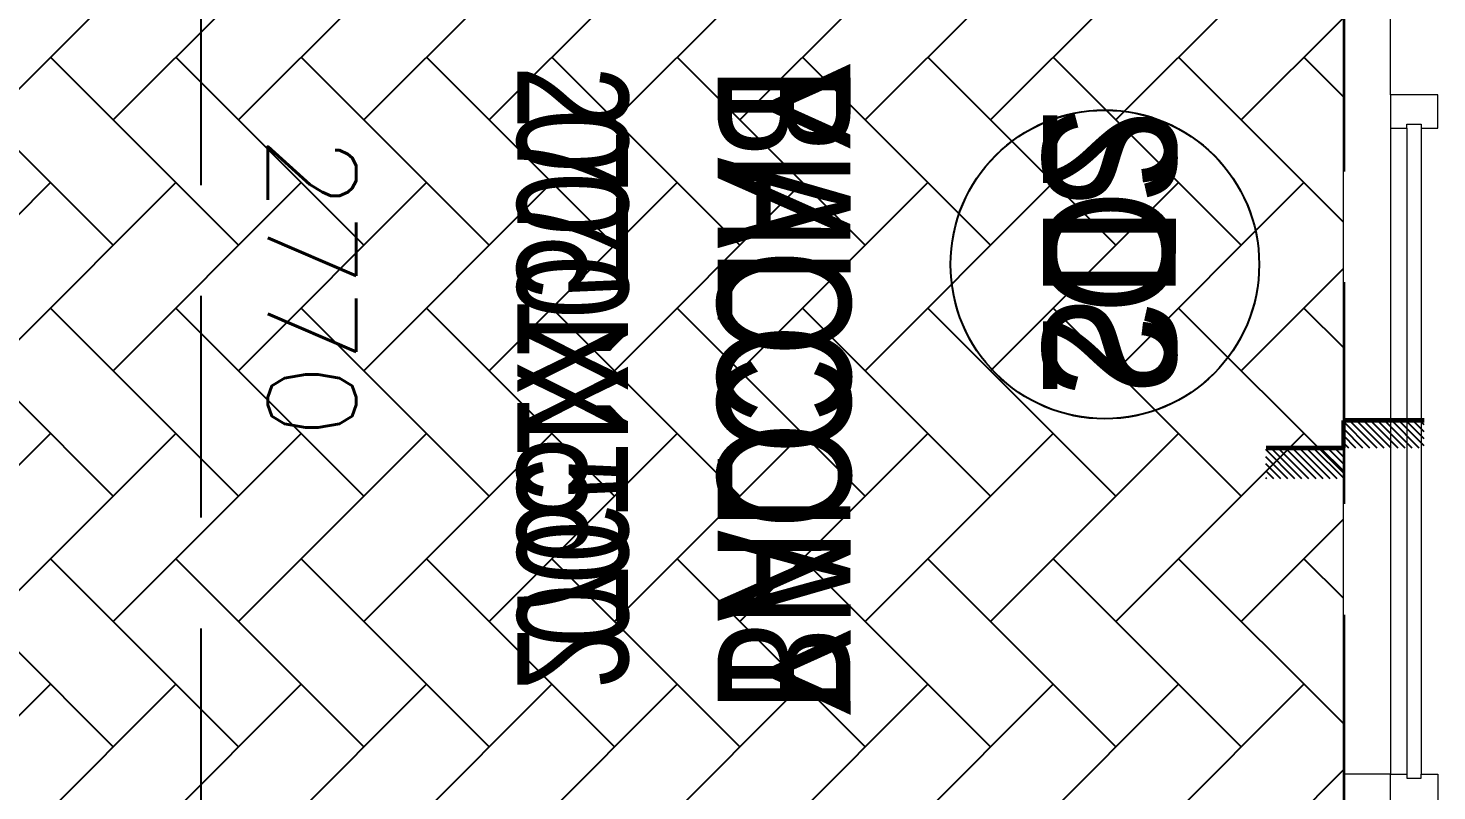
# Model space of a CAD drawing. Header units: millimetres. Extents: x -414464 to 1686, y -90036 to 108605.
# Drawn here: x -122285 to -120696, y -68073 to -67213 of the extents above; entities that cross this region are included whole.
import ezdxf
from ezdxf.enums import TextEntityAlignment as Align

# ---------------------------------------------------------------- set-up
doc = ezdxf.new("R2010")
doc.units = ezdxf.units.MM
doc.header["$LTSCALE"] = 1000
doc.header["$MEASUREMENT"] = 0
for name, pattern in [('$1$AUDIT_D_120904163729-0', [0]), ('$36$HIDDEN', [0.375, 0.25, -0.125]), ('2BHK-A - FRONT$1$AUDIT_D_120904163729-0', [0]), ('AUDIT_D_120904163729-0', [0]), ('T8(T9 IS SIMILAR) - DIMENSION & TEXTING$1$HIDDEN', [0.375, 0.25, -0.125]), ('T8(T9 IS SIMILAR)$1$$0$HIDDEN', [0.375, 0.25, -0.125])]:
    doc.linetypes.add(name, pattern=pattern)
doc.layers.get('0').update_dxf_attribs({"linetype": 'AUDIT_D_120904163729-0'})
for name, color, linetype in [('$0$A-HATCH -160', 251, '$1$AUDIT_D_120904163729-0'), ('$21$A-DIMENSIONS', 2, '$36$HIDDEN'), ('2BHK-A - FRONT$1$A-DECK SUNK 125', 8, 'Continuous'), ('2BHK-A - FRONT$1$A-HATCH -160', 251, '2BHK-A - FRONT$1$AUDIT_D_120904163729-0'), ('2BHK-A - FRONT$1$a-tile drop', 3, 'Continuous'), ('2BHK-A - FRONT$1$a-window-no', 125, 'Continuous'), ('2BHK-A - FRONT$1$APT PLANS-typ$0$TILEDROP', 3, 'Continuous'), ('a-rcc', 3, 'Continuous'), ('T8(T9 IS SIMILAR) - DIMENSION & TEXTING$1$A-DIMENSIONS', 2, 'T8(T9 IS SIMILAR) - DIMENSION & TEXTING$1$HIDDEN'), ('T8(T9 IS SIMILAR) - DIMENSION & TEXTING$1$a-window-no', 125, 'Continuous'), ('T8(T9 IS SIMILAR)$1$$6$a-beam 2', 50, 'Continuous'), ('T8(T9 IS SIMILAR)$1$S-BEAM', 20, 'T8(T9 IS SIMILAR)$1$$0$HIDDEN')]:
    doc.layers.add(name, color=color, linetype=linetype)
for name, color, linetype, lineweight in [('2BHK-A - FRONT$1$a-Text', 4, 'Continuous', 0), ('2BHK-A - FRONT$1$a-TEXT -R SIZE', 4, 'Continuous', 0), ('2BHK-A - FRONT$1$A-WALL- 160', 6, 'Continuous', 30), ('2BHK-A - FRONT$1$Window', 4, 'Continuous', 20), ('T8(T9 IS SIMILAR) - DIMENSION & TEXTING$1$a-Text', 4, 'Continuous', 0), ('T8(T9 IS SIMILAR) - DIMENSION & TEXTING$1$a-TEXT -R SIZE', 4, 'Continuous', 0), ('T8(T9 IS SIMILAR)$1$D&W', 8, 'Continuous', 25)]:
    doc.layers.add(name, color=color, linetype=linetype, lineweight=lineweight)
doc.styles.add('2BHK-A - FRONT$1$ARIAL ARROW', font='swisscl.ttf')
doc.styles.add('2BHK-A - FRONT$1$LODHA STANDERD', font='sanss___.ttf')
doc.styles.add('T8(T9 IS SIMILAR) - DIMENSION & TEXTING$1$ARIAL ARROW', font='swisscl.ttf')
doc.styles.add('T8(T9 IS SIMILAR) - DIMENSION & TEXTING$1$LODHA STANDERD', font='sanss___.ttf')
doc.styles.add('T8(T9 IS SIMILAR) - DIMENSION & TEXTING$1$Romans 1', font='romans.shx', dxfattribs={"height": 100})
doc.dimstyles.new('T8(T9 IS SIMILAR) - DIMENSION & TEXTING$1$ALPINE S', dxfattribs={"dimscale": 0, "dimtxt": 100, "dimasz": 75, "dimexe": 0, "dimexo": 0, "dimgap": 75, "dimtad": 1, "dimdec": 0, "dimzin": 0, "dimdsep": 46, "dimtxsty": 'T8(T9 IS SIMILAR) - DIMENSION & TEXTING$1$Romans 1', "dimblk": 'T8(T9 IS SIMILAR) - DIMENSION & TEXTING$1$_ArchTick', "dimcen": 0.09, "dimclrd": 256, "dimclre": 256, "dimclrt": 7, "dimadec": 0, "dimazin": 0, "dimtfac": 1, "dimtdec": 0, "dimtofl": 0, "dimtmove": 1, "dimatfit": 0, "dimldrblk": 'T8(T9 IS SIMILAR) - DIMENSION & TEXTING$1$_Open90', "dimfxl": 1, "dimtolj": 1, "dimtzin": 0, "dimarcsym": 0})

# ---------------------------------------------------------------- blocks, each defined once
blk = doc.blocks.new('2BHK-A - FRONT$1$2400')
at = {"layer": '2BHK-A - FRONT$1$Window', "color": 1, "lineweight": 13}
for p, q in [((1151176.5, -5692111.9), (1148842.5, -5692111.9)), ((1150373.7, -5692165.3), (1149645, -5692165.3)), ((1150411.2, -5692165.3), (1151176.5, -5692165.3))]:
    blk.add_line(p, q, dxfattribs=at)
at = {"layer": '2BHK-A - FRONT$1$Window', "color": 5, "lineweight": 13}
for p, q in [((1150373.7, -5692183.8), (1149645, -5692183.8)), ((1150373.7, -5692200), (1149645, -5692200))]:
    blk.add_line(p, q, dxfattribs=at)
at = {"layer": '2BHK-A - FRONT$1$Window', "color": 4, "lineweight": 13}
for points in [[(1149607.5, -5692146.7), (1149607.5, -5692165.3), (1149645, -5692165.3), (1149645, -5692111.9), (1149607.5, -5692111.9), (1149607.5, -5692142.2), (1149612, -5692142.2), (1149612, -5692146.7)], [(1149645, -5692200), (1149645, -5692218.6), (1149607.5, -5692218.6), (1149607.5, -5692165.3), (1149645, -5692165.3), (1149645, -5692183.8), (1149640.5, -5692183.8), (1149640.5, -5692200)], [(1150373.7, -5692200), (1150373.7, -5692218.6), (1150411.2, -5692218.6), (1150411.2, -5692165.3), (1150373.7, -5692165.3), (1150373.7, -5692183.8), (1150378.2, -5692183.8), (1150378.2, -5692200)]]:
    blk.add_lwpolyline(points, close=True, dxfattribs=at)
blk = doc.blocks.new('2BHK-A - FRONT$1$WINDOW TAG')
at = {"layer": '2BHK-A - FRONT$1$a-window-no'}
blk.add_circle((0, 0), 174.1, dxfattribs=at)
at = {"layer": '2BHK-A - FRONT$1$a-window-no', "style": '2BHK-A - FRONT$1$LODHA STANDERD'}
blk.add_attdef('WINDOW', text='', height=150, dxfattribs=at).set_placement((11.3, 2.8), align=Align.MIDDLE_CENTER)
blk = doc.blocks.new('2BHK-A - FRONT$1$TILE DROP -x')
at = {"layer": '2BHK-A - FRONT$1$APT PLANS-typ$0$TILEDROP'}
h = blk.add_hatch(dxfattribs=at)
h.set_pattern_fill('ACET-2D-ANSI31', color=8, scale=90, angle=90, style=0)
h.set_pattern_definition([(135, (-851695.914, 5365039.183), (-7.954951288, -7.954951288), [])])
h.paths.add_polyline_path([(-58323.9, -19205.9), (-58323.9, -19023.7), (-58261.5, -19023.7), (-58261.5, -19205.9)])
edge = h.paths.add_edge_path()
edge.add_line((-58323.9, -19381.2), (-58393.7, -19381.2))
edge.add_line((-58323.9, -19205.9), (-58323.9, -19381.2))
edge.add_line((-58393.1, -19205.9), (-58323.9, -19205.9))
edge.add_line((-58393.1, -19381.2), (-58393.1, -19205.9))
at = {"layer": '2BHK-A - FRONT$1$APT PLANS-typ$0$TILEDROP', "color": 1}
blk.add_line((-58153.9, -19205.9), (-58434, -19205.9), dxfattribs=at)
at = {"layer": '2BHK-A - FRONT$1$APT PLANS-typ$0$TILEDROP', "color": 20, "const_width": 10}
for points in [[(-58261.5, -19205.9), (-58261.5, -19023.7)], [(-58323.9, -19381.2), (-58323.9, -19205.9)], [(-58323.9, -19205.9), (-58261.5, -19205.9)]]:
    blk.add_lwpolyline(points, dxfattribs=at)
blk = doc.blocks.new('2BHK-A - FRONT')
at = {"layer": '2BHK-A - FRONT$1$A-DECK SUNK 125'}
h = blk.add_hatch(dxfattribs=at)
h.set_pattern_fill('AR-HBONE', color=256, scale=25)
h.set_pattern_definition([(45, (0, -0.98), (1e-14, 141.4213562), [300, -100]), (135, (70.71, 69.74), (1e-14, 141.4213562), [300, -100])])
h.paths.add_polyline_path([(1148934.5, -5727609.6), (1151704.5, -5727609.6), (1151704.5, -5729109.6), (1148934.5, -5729109.6)])
at = {"layer": '2BHK-A - FRONT$1$A-HATCH -160', "linetype": 'ByBlock'}
h = blk.add_hatch(dxfattribs=at)
h.set_pattern_fill('ANSI32', color=256, scale=150)
h.set_pattern_definition([(45, (0, -0.55), (-39.77475644, 39.77475644), []), (45, (26.517, -0.55), (-39.77475644, 39.77475644), [])])
h.paths.add_polyline_path([(1145269.9, -5728524.2), (1145269.9, -5728684.2), (1144639.8, -5728684.2), (1144639.8, -5726829.5), (1144799.8, -5726829.5), (1144799.8, -5728524.2)])
h.paths.add_polyline_path([(1148934.5, -5727449.8), (1148934.5, -5727609.8), (1147999.5, -5727609.8), (1147999.5, -5727009.5), (1148159.5, -5727009.5), (1148159.5, -5727449.8)])
h.paths.add_polyline_path([(1147999.5, -5728684.2), (1147999.5, -5728524.2), (1147369.9, -5728524.2), (1147369.9, -5728684.2)])
edge = h.paths.add_edge_path()
edge.add_line((1151334.5, -5727449.8), (1151779.5, -5727449.8))
edge.add_line((1151779.5, -5727449.8), (1151779.5, -5727609.8))
edge.add_line((1151704.5, -5727609.8), (1151334.5, -5727609.8))
edge.add_line((1151334.5, -5727609.8), (1151334.5, -5727449.8))
h.paths.add_polyline_path([(1146264.5, -5719573.8), (1146424.5, -5719573.8), (1146424.5, -5719224.6), (1146264.5, -5719224.6)])
h.paths.add_polyline_path([(1145549.4, -5721834.4), (1145788.9, -5721834.4), (1145790, -5721674.6), (1145549.4, -5721674.6)])
h.paths.add_polyline_path([(1145949.5, -5721924.2), (1145949.5, -5722524.6), (1145789.5, -5722524.6), (1145789.5, -5721924.2)])
h.paths.add_polyline_path([(1144599.5, -5721924.6), (1144759.5, -5721924.6), (1144762, -5722524.6), (1144602, -5722524.6)])
h.paths.add_polyline_path([(1144599.5, -5723474.6), (1144599.5, -5723174.6), (1144759.5, -5723174.6), (1144759.5, -5723314.6), (1145789.5, -5723314.6), (1145789.5, -5723174.6), (1145949.5, -5723174.6), (1145949.5, -5723474.2)])
at = {"layer": '2BHK-A - FRONT$1$a-tile drop', "extrusion": (0, 0, -1), "xscale": -0.5, "yscale": 0.5, "zscale": -0.5}
blk.add_blockref('2BHK-A - FRONT$1$TILE DROP -x', (-1179299.9, -5718006.2), dxfattribs=at)
at = {"layer": '2BHK-A - FRONT$1$A-WALL- 160', "linetype": 'ByBlock', "xscale": -1, "rotation": 180}
blk.add_blockref('2BHK-A - FRONT$1$2400', (125, -11419721.5), dxfattribs=at)
at = {"layer": '2BHK-A - FRONT$1$a-window-no'}
ref = blk.add_blockref('2BHK-A - FRONT$1$WINDOW TAG', (1150345, -5727878.4), dxfattribs=dict(at, xscale=-1))
ref.add_attrib('WINDOW', 'SD2', dxfattribs={"height": 150, "style": '2BHK-A - FRONT$1$LODHA STANDERD', "width": 0.8}).set_placement((1150358.7, -5727873.4), align=Align.MIDDLE_CENTER)
at = {"layer": '2BHK-A - FRONT$1$a-Text', "style": '2BHK-A - FRONT$1$ARIAL ARROW'}
blk.add_text('BALCONY', height=150, dxfattribs=at).set_placement((1149840.1, -5728315.5))
at = {"layer": '2BHK-A - FRONT$1$a-TEXT -R SIZE', "color": 2, "style": '2BHK-A - FRONT$1$ARIAL ARROW'}
blk.add_text('2765X1500', height=125, dxfattribs=at).set_placement((1149864.5, -5728541.5))
blk = doc.blocks.new('T8(T9 IS SIMILAR) - DIMENSION & TEXTING$1$WINDOW TAG')
at = {"layer": 'T8(T9 IS SIMILAR) - DIMENSION & TEXTING$1$a-window-no'}
blk.add_circle((0, 0), 174.1, dxfattribs=at)
at = {"layer": 'T8(T9 IS SIMILAR) - DIMENSION & TEXTING$1$a-window-no', "style": 'T8(T9 IS SIMILAR) - DIMENSION & TEXTING$1$LODHA STANDERD'}
blk.add_attdef('WINDOW', text='', height=150, dxfattribs=at).set_placement((11.3, 2.8), align=Align.MIDDLE_CENTER)
blk = doc.blocks.new('T8(T9 IS SIMILAR) - DIMENSION & TEXTING$1$_ArchTick')
at = {"color": 0, "linetype": 'ByBlock', "const_width": 0.15}
blk.add_lwpolyline([(-0.5, -0.5), (0.5, 0.5)], dxfattribs=at)
blk = doc.blocks.new('*D1544')
at = {"layer": 'T8(T9 IS SIMILAR) - DIMENSION & TEXTING$1$A-DIMENSIONS', "linetype": 'T8(T9 IS SIMILAR) - DIMENSION & TEXTING$1$HIDDEN', "lineweight": -2, "transparency": 16777216}
for p, q in [((1206347.3, -5728684), (1206347.3, -5728898.5)), ((1209117.3, -5728684), (1209117.3, -5728898.5))]:
    blk.add_line(p, q, dxfattribs=at)
at = {"layer": 'T8(T9 IS SIMILAR) - DIMENSION & TEXTING$1$A-DIMENSIONS', "lineweight": -2, "transparency": 16777216}
blk.add_line((1209117.3, -5728898.5), (1206347.3, -5728898.5), dxfattribs=at)
at = {"layer": 'T8(T9 IS SIMILAR) - DIMENSION & TEXTING$1$A-DIMENSIONS', "linetype": 'ByBlock', "lineweight": -2, "transparency": 16777216, "xscale": 75, "yscale": 75, "zscale": 75, "rotation": 180}
blk.add_blockref('T8(T9 IS SIMILAR) - DIMENSION & TEXTING$1$_ArchTick', (1206347.3, -5728898.5), dxfattribs=at)
at = {"layer": 'T8(T9 IS SIMILAR) - DIMENSION & TEXTING$1$A-DIMENSIONS', "linetype": 'ByBlock', "lineweight": -2, "transparency": 16777216, "xscale": 75, "yscale": 75, "zscale": 75}
blk.add_blockref('T8(T9 IS SIMILAR) - DIMENSION & TEXTING$1$_ArchTick', (1209117.3, -5728898.5), dxfattribs=at)
at = {"layer": 'T8(T9 IS SIMILAR) - DIMENSION & TEXTING$1$A-DIMENSIONS', "color": 7, "linetype": 'ByBlock', "transparency": 16777216, "insert": (1207732.3, -5728773.5), "char_height": 100, "attachment_point": 5, "style": 'T8(T9 IS SIMILAR) - DIMENSION & TEXTING$1$Romans 1'}
blk.add_mtext('\\A1;2770', dxfattribs=at)
blk = doc.blocks.new('T8(T9 IS SIMILAR) - DIMENSION & TEXTING$1$_Open90')
at = {"color": 0, "linetype": 'ByBlock', "lineweight": -2}
for p, q in [((-0.5, 0.5), (0, 0)), ((0, 0), (-1, 0)), ((0, 0), (-0.5, -0.5))]:
    blk.add_line(p, q, dxfattribs=at)
blk = doc.blocks.new('T8(T9 IS SIMILAR) - DIMENSION & TEXTING')
at = {"layer": 'T8(T9 IS SIMILAR) - DIMENSION & TEXTING$1$a-window-no'}
ref = blk.add_blockref('T8(T9 IS SIMILAR) - DIMENSION & TEXTING$1$WINDOW TAG', (1207706.7, -5727878.8), dxfattribs=at)
ref.add_attrib('WINDOW', 'SD2', dxfattribs={"height": 150, "style": 'T8(T9 IS SIMILAR) - DIMENSION & TEXTING$1$LODHA STANDERD', "width": 0.8}).set_placement((1207692.6, -5727873.7), align=Align.MIDDLE_CENTER)
at = {"layer": 'T8(T9 IS SIMILAR) - DIMENSION & TEXTING$1$a-Text', "style": 'T8(T9 IS SIMILAR) - DIMENSION & TEXTING$1$ARIAL ARROW'}
blk.add_text('BALCONY', height=150, dxfattribs=at).set_placement((1207483.6, -5728315.8))
at = {"layer": 'T8(T9 IS SIMILAR) - DIMENSION & TEXTING$1$a-TEXT -R SIZE', "color": 2, "style": 'T8(T9 IS SIMILAR) - DIMENSION & TEXTING$1$ARIAL ARROW'}
blk.add_text('2770X1500', height=125, dxfattribs=at).set_placement((1207482.8, -5728541.8))
at = {"layer": 'T8(T9 IS SIMILAR) - DIMENSION & TEXTING$1$A-DIMENSIONS', "linetype": 'ByBlock'}
dim = blk.add_linear_dim(base=(1206347.3, -5728898.5), p1=(1209117.3, -5728684), p2=(1206347.3, -5728684), angle=180, dimstyle='T8(T9 IS SIMILAR) - DIMENSION & TEXTING$1$ALPINE S', override={"dimscale": 1, "dimfxl": 5, "dimarcsym": 1}, dxfattribs=at)
dim.commit()
dim.dimension.update_dxf_attribs({"geometry": '*D1544', "text_midpoint": (1207732.3, -5728773.5)})
blk = doc.blocks.new('T8(T9 IS SIMILAR)')
at = {"layer": 'T8(T9 IS SIMILAR)$1$D&W', "linetype": 'ByBlock', "xscale": -1}
blk.add_blockref('2BHK-A - FRONT', (2358051.8, -0.4), dxfattribs=at)
at = {"layer": 'T8(T9 IS SIMILAR)$1$$6$a-beam 2', "linetype": 'ByBlock'}
blk.add_blockref('T8(T9 IS SIMILAR) - DIMENSION & TEXTING', (0, 0), dxfattribs=at)
at = {"layer": 'T8(T9 IS SIMILAR)$1$S-BEAM'}
blk.add_line((1209851.9, -5727608.3, 0), (1202691.8, -5727608.2, 0), dxfattribs=at)
blk = doc.blocks.new('A$C48506478')
at = {"layer": '$21$A-DIMENSIONS', "linetype": 'ByBlock'}
blk.add_blockref('T8(T9 IS SIMILAR)', (-1195542.6, 5727884.6), dxfattribs=at)
at = {"layer": '$0$A-HATCH -160', "linetype": 'ByBlock'}
blk.add_blockref('T8(T9 IS SIMILAR) - DIMENSION & TEXTING', (-1195542.6, 5727884.6), dxfattribs=at)

msp = doc.modelspace()

# ---------------------------------------------------------------- block references
at = {"layer": 'a-rcc', "linetype": 'ByBlock', "rotation": 270}
msp.add_blockref('A$C48506478', (-121076, -55315.3, 0), dxfattribs=at)

doc.saveas('drawing.dxf')
